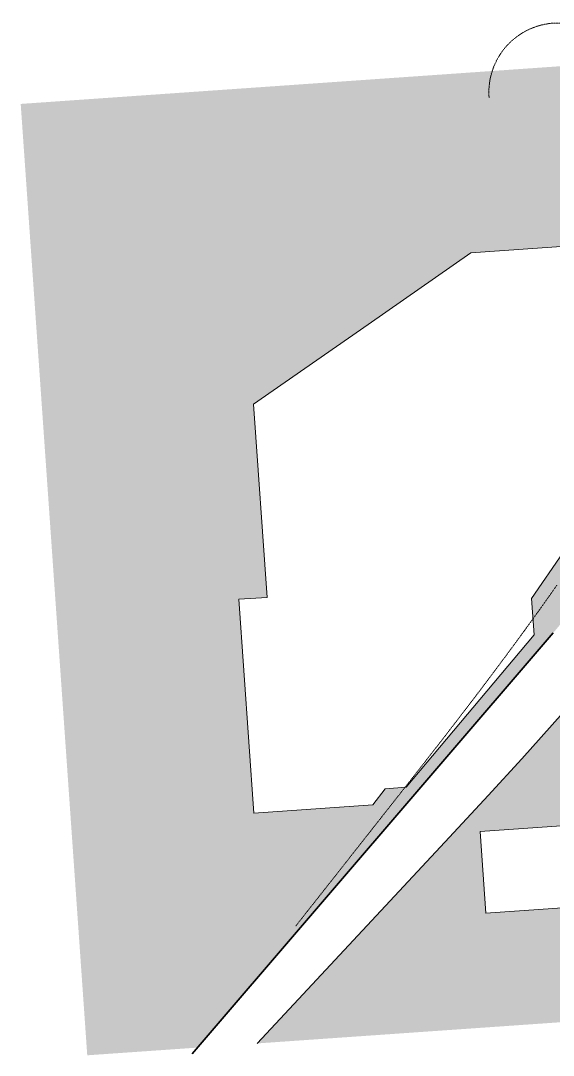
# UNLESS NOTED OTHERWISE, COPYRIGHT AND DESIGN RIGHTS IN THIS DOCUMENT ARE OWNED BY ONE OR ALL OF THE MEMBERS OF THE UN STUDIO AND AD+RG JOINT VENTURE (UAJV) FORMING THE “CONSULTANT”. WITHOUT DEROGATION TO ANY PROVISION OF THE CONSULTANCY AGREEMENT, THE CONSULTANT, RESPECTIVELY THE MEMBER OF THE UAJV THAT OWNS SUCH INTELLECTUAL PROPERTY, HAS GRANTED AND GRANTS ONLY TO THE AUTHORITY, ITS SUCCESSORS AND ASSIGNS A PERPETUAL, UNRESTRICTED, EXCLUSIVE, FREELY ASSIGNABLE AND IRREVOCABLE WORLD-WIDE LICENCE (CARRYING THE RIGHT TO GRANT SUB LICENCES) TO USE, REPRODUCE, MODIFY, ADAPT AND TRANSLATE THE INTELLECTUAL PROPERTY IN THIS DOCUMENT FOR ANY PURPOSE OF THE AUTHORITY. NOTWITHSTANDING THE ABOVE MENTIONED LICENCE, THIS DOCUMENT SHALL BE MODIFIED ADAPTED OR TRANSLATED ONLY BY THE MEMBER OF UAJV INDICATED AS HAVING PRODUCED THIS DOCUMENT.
# Model space of a CAD drawing. Header units: millimetres. Extents: x 834311283 to 834708468, y 817882832 to 818197366.
# Drawn here: x 834311283 to 834473094, y 817882832 to 818197366 of the extents above; entities that cross this region are included whole.
import ezdxf

# ---------------------------------------------------------------- set-up
doc = ezdxf.new("R2010")
doc.units = ezdxf.units.MM
doc.header["$LTSCALE"] = 3
doc.linetypes.add('DASHDOT', pattern=[1, 0.5, -0.25, 0, -0.25])
doc.layers.add('UAJ-00XREF', color=7, linetype='Continuous')
for name, color, linetype, lineweight in [('UAJ-22INWA-rc', 6, 'Continuous', 35), ('UAJ-23FLOR-a', 1, 'Continuous', 13), ('UAJ-23FLOR-h', 251, 'Continuous', 9), ('UAJ_M+_h', 8, 'Continuous', 0)]:
    doc.layers.add(name, color=color, linetype=linetype, lineweight=lineweight)

# ---------------------------------------------------------------- blocks, each defined once
blk = doc.blocks.new('GBP-LB02_LEV-6.53')
at = {"layer": 'UAJ-23FLOR-h'}
h = blk.add_hatch(dxfattribs=at)
h.set_pattern_fill('EARTH', color=256, scale=180, angle=45)
h.set_pattern_definition([(48.99891, (833819452.5, 817786003.4), (-112.7269, 1612.5107), [1143, -1143]), (48.99891, (833819129, 817786284.6), (-112.7269, 1612.5107), [1143, -1143]), (48.99891, (833818805.5, 817786565.8), (-112.7269, 1612.5107), [1143, -1143]), (138.99891, (833818791.4, 817786767.3), (-1612.5107, -112.7269), [1143, -1143]), (138.99891, (833819072.6, 817787090.8), (-1612.5107, -112.7269), [1143, -1143]), (138.99891, (833819353.8, 817787414.3), (-1612.5107, -112.7269), [1143, -1143])])
h.paths.add_polyline_path([(834607546, 818192774), (834673233, 818197366), (834691374, 817937869), (834685588, 817937128), (834685106, 817940897), (834650588, 817936476), (834651070, 817932707), (834551919, 817920009), (834482027, 817893355), (834383076, 817886437), (834441506, 817949096), (834458454, 817967379), (834478638, 817989842), (834483448, 817995421), (834489787, 818002934), (834500656, 818016266), (834508244, 818025930), (834515684, 818035708), (834523692, 818046596), (834532219, 818058624), (834546606, 818080042), (834556457, 818095618), (834568418, 818115665), (834578622, 818133891), (834588349, 818152374), (834599173, 818174435)])
h.paths.add_polyline_path([(834640305, 818055633), (834646291, 818056052), (834642792, 818105911), (834636807, 818105492), (834634252, 818142031), (834610016, 818140337), (834609788, 818143597), (834587769, 818140310), (834567221, 818104370), (834565437, 818101393), (834564610, 818100024), (834562785, 818096939), (834556654, 818087091), (834555720, 818085607), (834554860, 818084258), (834550876, 818078006), (834545205, 818069586), (834542258, 818065226), (834541363, 818063900), (834537651, 818058369), (834531078, 818048811), (834524249, 818039614), (834520785, 818034889), (834515055, 818027076), (834507324, 818017200), (834503054, 818011762), (834508702, 817930984), (834535272, 817933687), (834599035, 817940173), (834631909, 817943517), (834645776, 817944928), (834645137, 817954063), (834645033, 817955560), (834644308, 817965929), (834644203, 817967425), (834643506, 817977407), (834643401, 817978903), (834642524, 817991453), (834642419, 817992949), (834641155, 818011284), (834643399, 818011441)], flags=16)
h.paths.add_polyline_path([(834450838, 817950882), (834498826, 817954237), (834500065, 817936520), (834506621, 817936978), (834507095, 817930195), (834500539, 817929736), (834500559, 817929437), (834452572, 817926082)], flags=16)
h = blk.add_hatch(dxfattribs=at)
h.set_pattern_fill('EARTH', color=256, scale=180, angle=45)
h.paths.add_polyline_path([(834567583, 818189980), (834311283, 818172063), (834331502, 817882832), (834364940, 817885169), (834473096, 818011284), (834480534, 818020120), (834485095, 818025710), (834491376, 818033619), (834497063, 818041013), (834493146, 818043679), (834512788, 818074029), (834518712, 818083675), (834526231, 818096325), (834534646, 818111073), (834545956, 818131981), (834557205, 818154199), (834564040, 818168497), (834570941, 818183576), (834574050, 818190432)])
h.paths.add_polyline_path([(834382131, 817956470), (834418269, 817958996), (834422062, 817963856), (834428403, 817964299), (834467239, 818010696), (834466445, 818021739), (834476098, 818035709), (834485267, 818048983), (834487015, 818051460), (834497268, 818067303), (834492893, 818129890), (834448057, 818126756), (834416897, 818105052), (834382061, 818080789), (834386167, 818022059), (834377588, 818021459)], flags=16)
at = {"layer": 'UAJ-22INWA-rc'}
for points in [[(834473093, 818011296), (834363341, 817883305)], [(834478638, 817989842), (834463556, 817972931), (834453351, 817961827), (834441512, 817949103)], [(834441513, 817949103), (834383076, 817886437)]]:
    blk.add_lwpolyline(points, dxfattribs=at)
at = {"layer": 'UAJ-23FLOR-a', "linetype": 'DASHDOT', "ltscale": 10}
blk.add_lwpolyline([(834675675, 818161955), (834665983, 818161891, 0.0980612), (834661035, 818160877), (834632384, 818158517), (834615063, 818157317), (834605967, 818157555), (834570562, 818158500), (834554154, 818160656), (834546312, 818161687, -0.1318565), (834497750, 818181812), (834489270, 818189165), (834486254, 818191762, 0.1699971), (834473794, 818196654, 0.4262347), (834453588, 818173933)], format="xyb", dxfattribs=at)
for points in [[(834465405, 818013429), (834466674, 818015183), (834467937, 818016937), (834469195, 818018694), (834470450, 818020453), (834471701, 818022215), (834472949, 818023980), (834474192, 818025748)], [(834416836, 817950048), (834417358, 817950709), (834417879, 817951371), (834418400, 817952032), (834418921, 817952694), (834419442, 817953355), (834419962, 817954017), (834420483, 817954678), (834421004, 817955340), (834422045, 817956663), (834422566, 817957324), (834423086, 817957986), (834423607, 817958647), (834424127, 817959309), (834424647, 817959970), (834425167, 817960632), (834425687, 817961294), (834426207, 817961956), (834426727, 817962618), (834427246, 817963280), (834427766, 817963942), (834428285, 817964604), (834428804, 817965266), (834429323, 817965928), (834429842, 817966590), (834430361, 817967253), (834430879, 817967915), (834431397, 817968578), (834431916, 817969241), (834432434, 817969904), (834432951, 817970567), (834433469, 817971230), (834433986, 817971893), (834434503, 817972556), (834435020, 817973219), (834435537, 817973883), (834436053, 817974547), (834436570, 817975211), (834437086, 817975875), (834437601, 817976539), (834438117, 817977203), (834438632, 817977868), (834439147, 817978532), (834439662, 817979197), (834440176, 817979862), (834440690, 817980527), (834441204, 817981193), (834441717, 817981858), (834442231, 817982524), (834442744, 817983190), (834443256, 817983856), (834443768, 817984522), (834444280, 817985189), (834444792, 817985856), (834445303, 817986523), (834445814, 817987190), (834446325, 817987857), (834446835, 817988525), (834447345, 817989193), (834447854, 817989861), (834448364, 817990530), (834448872, 817991198), (834449381, 817991867), (834449889, 817992536), (834450396, 817993206), (834450903, 817993875), (834451410, 817994545), (834451916, 817995216), (834452422, 817995886), (834452928, 817996557), (834453433, 817997228), (834453938, 817997900), (834454442, 817998571), (834454945, 817999243), (834455449, 817999915), (834455951, 818000588), (834456454, 818001261), (834456956, 818001934), (834457457, 818002608), (834457958, 818003282), (834458458, 818003956), (834458958, 818004630), (834459457, 818005305), (834459956, 818005981), (834460455, 818006656), (834460952, 818007332), (834461450, 818008008), (834461946, 818008685), (834462442, 818009362), (834462938, 818010040), (834463433, 818010717), (834463928, 818011395), (834464422, 818012074), (834464915, 818012753), (834465408, 818013433)], [(834416836, 817950048), (834417358, 817950709), (834417879, 817951371), (834418400, 817952032), (834418921, 817952694), (834419442, 817953355), (834419962, 817954017), (834420483, 817954678), (834421004, 817955340), (834422045, 817956663), (834422566, 817957324), (834423086, 817957986), (834423607, 817958647), (834424127, 817959309), (834424647, 817959970), (834425167, 817960632), (834425687, 817961294), (834426207, 817961956), (834426727, 817962618), (834427246, 817963280), (834427766, 817963942), (834428285, 817964604), (834428804, 817965266), (834429323, 817965928), (834429842, 817966590), (834430361, 817967253), (834430879, 817967915), (834431397, 817968578), (834431916, 817969241), (834432434, 817969904), (834432951, 817970567), (834433469, 817971230), (834433986, 817971893), (834434503, 817972556), (834435020, 817973219), (834435537, 817973883), (834436053, 817974547), (834436570, 817975211), (834437086, 817975875), (834437601, 817976539), (834438117, 817977203), (834438632, 817977868), (834439147, 817978532), (834439662, 817979197), (834440176, 817979862), (834440690, 817980527), (834441204, 817981193), (834441717, 817981858), (834442231, 817982524), (834442744, 817983190), (834443256, 817983856), (834443768, 817984522), (834444280, 817985189), (834444792, 817985856), (834445303, 817986523), (834445814, 817987190), (834446325, 817987857), (834446835, 817988525), (834447345, 817989193), (834447854, 817989861), (834448364, 817990530), (834448872, 817991198), (834449381, 817991867), (834449889, 817992536), (834450396, 817993206), (834450903, 817993875), (834451410, 817994545), (834451916, 817995216), (834452422, 817995886), (834452928, 817996557), (834453433, 817997228), (834453938, 817997900), (834454442, 817998571), (834454945, 817999243), (834455449, 817999915), (834455951, 818000588), (834456454, 818001261), (834456956, 818001934), (834457457, 818002608), (834457958, 818003282), (834458458, 818003956), (834458958, 818004630), (834459457, 818005305), (834459956, 818005981), (834460455, 818006656), (834460952, 818007332), (834461450, 818008008), (834461946, 818008685), (834462442, 818009362), (834462938, 818010040), (834463433, 818010717), (834463928, 818011395), (834464422, 818012074), (834464915, 818012753), (834465408, 818013433)], [(834394859, 817922146), (834416837, 817950048)]]:
    blk.add_lwpolyline(points, dxfattribs=at)
at = {"layer": 'UAJ_M+_h'}
blk.add_lwpolyline([(834382131, 817956470), (834418269, 817958996), (834422062, 817963856), (834428403, 817964299), (834467239, 818010696), (834466445, 818021739), (834476098, 818035709), (834485267, 818048983), (834487015, 818051460), (834497268, 818067303), (834492893, 818129890), (834448057, 818126756), (834416897, 818105052), (834382061, 818080789), (834386167, 818022059), (834377588, 818021459)], close=True, dxfattribs=at)
blk.add_lwpolyline([(834500065, 817936520), (834498826, 817954236), (834450838, 817950881), (834452572, 817926083), (834500560, 817929437), (834500539, 817929736), (834507095, 817930195), (834506621, 817936978), (834500065, 817936520)], dxfattribs=at)

msp = doc.modelspace()

# ---------------------------------------------------------------- block references
at = {"layer": 'UAJ-00XREF'}
msp.add_blockref('GBP-LB02_LEV-6.53', (0, 0), dxfattribs=at)

doc.saveas('drawing.dxf')
